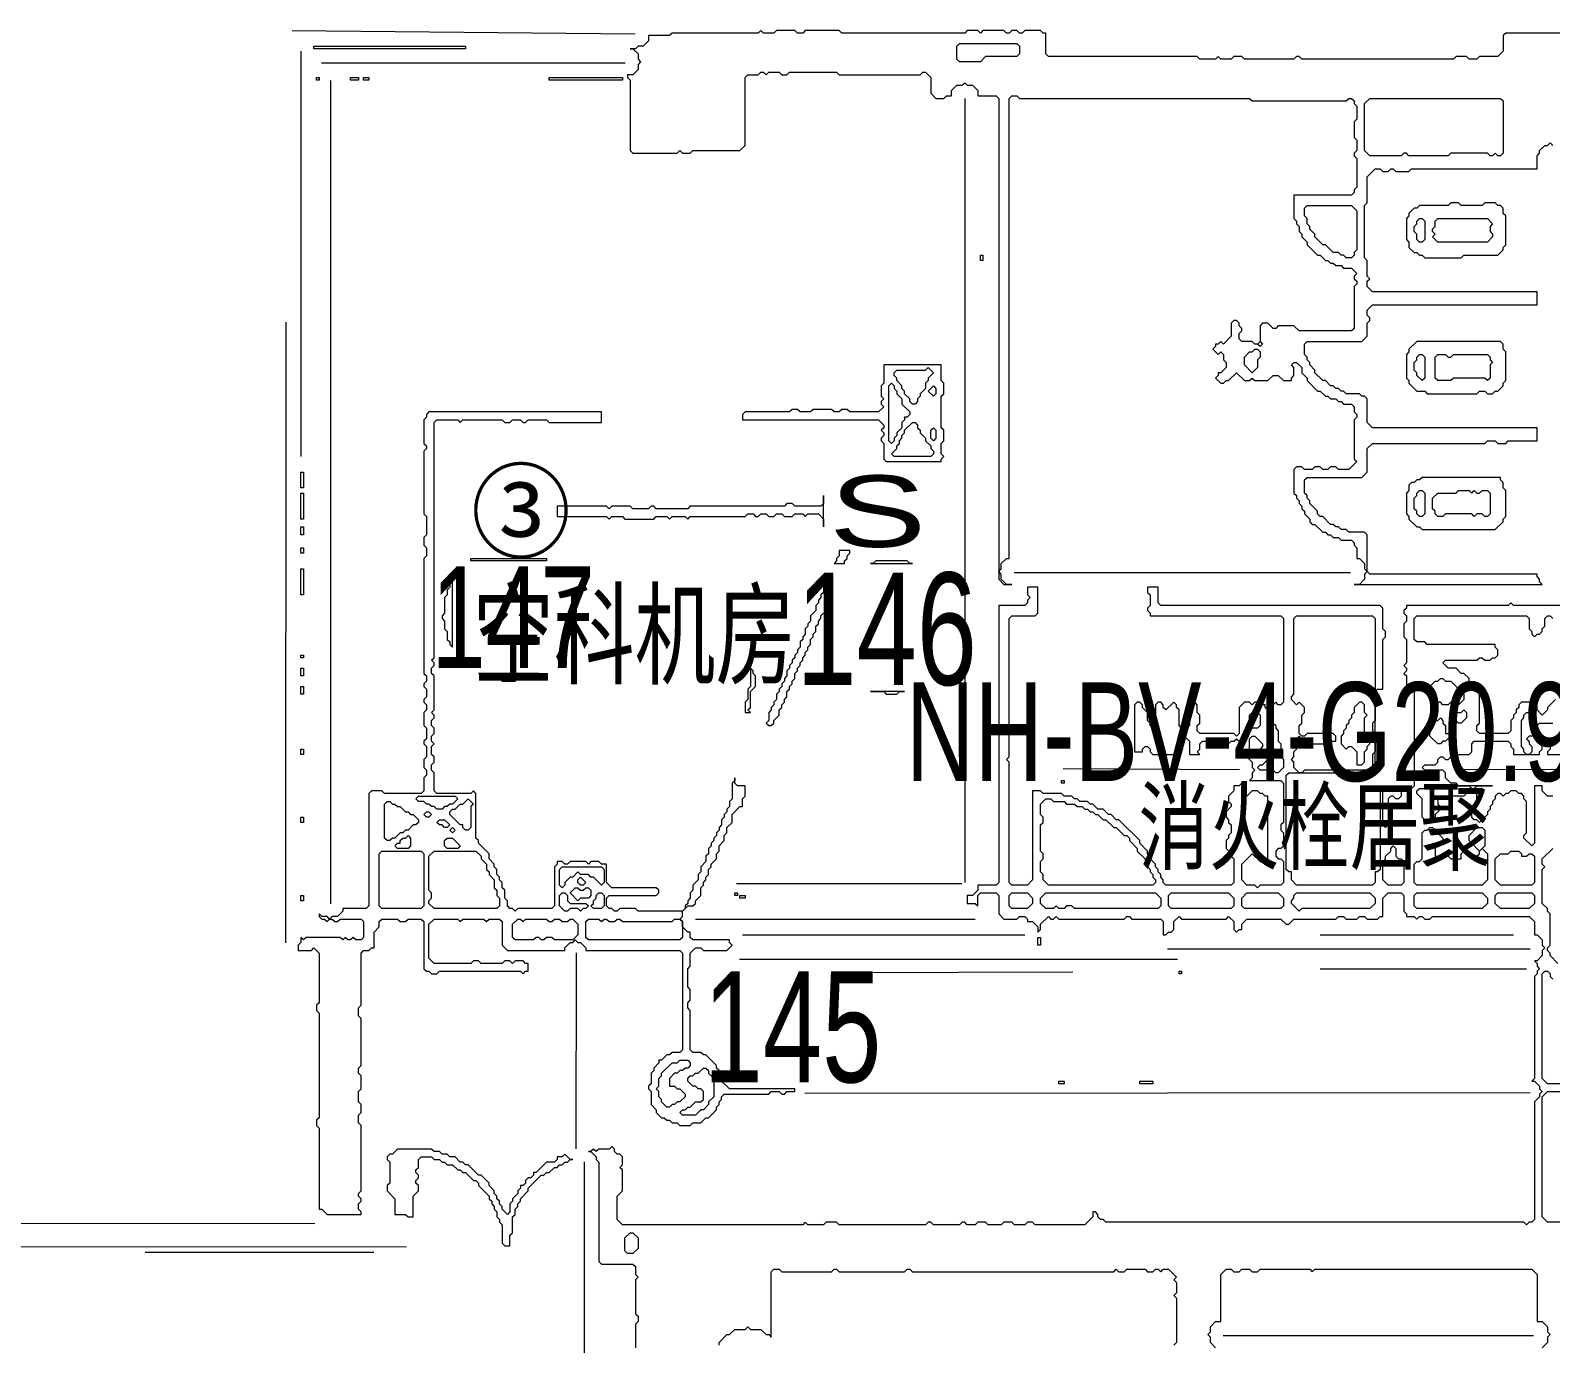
# Model space of a CAD drawing. Extents: x 25 to 4929, y 26 to 3478.
# Drawn here: x 1070 to 1652, y 2147 to 2649 of the extents above; entities that cross this region are included whole.
import ezdxf

# ---------------------------------------------------------------- set-up
doc = ezdxf.new("R2010")
doc.units = 0
for name, color, linetype, lineweight in [('OCR_TEXT', 6, 'Continuous', 0), ('TRACE_CURVE', 6, 'Continuous', 0), ('TRACE_STRAIGHT', 5, 'Continuous', 0), ('TRACE_TEXT_SYMBOL', 6, 'Continuous', 0)]:
    doc.layers.add(name, color=color, linetype=linetype, lineweight=lineweight)
doc.styles.add('wqy-unicode', font='wqy-unicode.lff')

msp = doc.modelspace()

# ---------------------------------------------------------------- linework, layer by layer
at = {"layer": 'TRACE_CURVE', "color": 6}
for points in [[(1615, 2638), (1557, 2638), (1556, 2639), (1555, 2639), (1554, 2638), (1535, 2638), (1534, 2639), (1531, 2639), (1530, 2638), (1526, 2638), (1525, 2639), (1524, 2638), (1518, 2638), (1517, 2639), (1460, 2639), (1459, 2640), (1459, 2648), (1458, 2648), (1457, 2649), (1451, 2649), (1450, 2648), (1449, 2648), (1448, 2649), (1446, 2649), (1445, 2648), (1444, 2648), (1443, 2649), (1435, 2649), (1434, 2648), (1433, 2649), (1429, 2649), (1428, 2648), (1381, 2648), (1380, 2649), (1367, 2649), (1366, 2648), (1364, 2648), (1363, 2649), (1356, 2649), (1355, 2648), (1351, 2648), (1350, 2649), (1349, 2648), (1316, 2648), (1315, 2647), (1307, 2647), (1307, 2645), (1305, 2643), (1303, 2643), (1302, 2642), (1300, 2642), (1301, 2642), (1303, 2640), (1303, 2638), (1304, 2637), (1303, 2636), (1303, 2634), (1301, 2632), (1299, 2632), (1299, 2631), (1300, 2630), (1300, 2603), (1301, 2602), (1318, 2602)], [(1678, 2648), (1635, 2648), (1634, 2647), (1634, 2641), (1632, 2639), (1625, 2639), (1624, 2638), (1621, 2638), (1620, 2639), (1616, 2639), (1615, 2638)], [(1318, 2602), (1319, 2603), (1320, 2602), (1323, 2602), (1324, 2603), (1342, 2603), (1344, 2605), (1344, 2631), (1345, 2632), (1349, 2632), (1350, 2633), (1351, 2633), (1352, 2632), (1353, 2633), (1357, 2633), (1358, 2632), (1360, 2632), (1361, 2633), (1379, 2633), (1380, 2632), (1411, 2632), (1412, 2633), (1413, 2633), (1415, 2631), (1415, 2625), (1417, 2623), (1420, 2623), (1421, 2624), (1423, 2624), (1423, 2626), (1425, 2628), (1427, 2628), (1428, 2629), (1429, 2628), (1431, 2628), (1433, 2626), (1433, 2624), (1440, 2624), (1441, 2623), (1441, 2439), (1443, 2437), (1446, 2437), (1444, 2437), (1442, 2439), (1442, 2441), (1441, 2442), (1442, 2443), (1442, 2445), (1444, 2447), (1445, 2447), (1445, 2623), (1446, 2624), (1448, 2624), (1449, 2623), (1537, 2623), (1538, 2622), (1574, 2622), (1575, 2623), (1576, 2623), (1577, 2622), (1577, 2621), (1578, 2620), (1578, 2615), (1577, 2614)], [(1577, 2614), (1577, 2608), (1578, 2607), (1578, 2603), (1577, 2602), (1577, 2601), (1578, 2600), (1578, 2589), (1577, 2588), (1577, 2587), (1576, 2586), (1554, 2586), (1554, 2577), (1555, 2576), (1555, 2575), (1556, 2574), (1556, 2572), (1557, 2571), (1557, 2570), (1559, 2568), (1559, 2567), (1563, 2563), (1564, 2563), (1566, 2561), (1567, 2561), (1568, 2560), (1569, 2560), (1570, 2559), (1572, 2559), (1573, 2558), (1576, 2558), (1578, 2556), (1577, 2555), (1577, 2554), (1578, 2553), (1578, 2552), (1577, 2551), (1577, 2535), (1576, 2534), (1556, 2534), (1554, 2536), (1548, 2536), (1547, 2535), (1546, 2535), (1544, 2537), (1542, 2537), (1541, 2536), (1541, 2530), (1540, 2529), (1539, 2529), (1538, 2530), (1534, 2530), (1533, 2531), (1533, 2533), (1534, 2534), (1534, 2535), (1533, 2536), (1533, 2537), (1532, 2538), (1531, 2538), (1530, 2537), (1530, 2532), (1527, 2529), (1526, 2530)], [(1591, 2596), (1592, 2596), (1593, 2595), (1598, 2595), (1599, 2596), (1647, 2596), (1647, 2601), (1648, 2602), (1648, 2603), (1650, 2605), (1651, 2605), (1652, 2606), (1653, 2605)], [(1558, 2472), (1558, 2477), (1559, 2478), (1580, 2478), (1582, 2480), (1582, 2489), (1584, 2491), (1627, 2491), (1628, 2492), (1631, 2492), (1632, 2491), (1635, 2491), (1636, 2492), (1647, 2492), (1647, 2497), (1584, 2497), (1582, 2499), (1582, 2508), (1581, 2509), (1580, 2509), (1579, 2510), (1574, 2510), (1573, 2511), (1572, 2511), (1571, 2512), (1570, 2512), (1569, 2513), (1568, 2513), (1566, 2515), (1565, 2515), (1562, 2518), (1562, 2519), (1560, 2521), (1560, 2522), (1559, 2523), (1559, 2524), (1558, 2525), (1558, 2529), (1559, 2530), (1580, 2530), (1582, 2532), (1582, 2537), (1583, 2538), (1583, 2539), (1582, 2540), (1582, 2542), (1584, 2544), (1647, 2544), (1647, 2549), (1584, 2549), (1582, 2551), (1582, 2553), (1583, 2554), (1582, 2555), (1582, 2561), (1581, 2562), (1581, 2582), (1582, 2583), (1582, 2593), (1585, 2596), (1587, 2596), (1588, 2595), (1590, 2595), (1591, 2596)], [(1526, 2530), (1525, 2529), (1524, 2529), (1524, 2528), (1523, 2527), (1525, 2525), (1526, 2526), (1527, 2525), (1527, 2523), (1528, 2522), (1528, 2520), (1526, 2518), (1525, 2518), (1525, 2517), (1524, 2516), (1526, 2514), (1527, 2514), (1528, 2515), (1529, 2515), (1532, 2518), (1535, 2515), (1537, 2515), (1538, 2516), (1539, 2515), (1544, 2515), (1546, 2517), (1548, 2517), (1550, 2515), (1553, 2515), (1553, 2516), (1554, 2517), (1554, 2520), (1553, 2521), (1554, 2522), (1555, 2522), (1557, 2520), (1557, 2518), (1559, 2516), (1559, 2515), (1563, 2511), (1564, 2511), (1566, 2509), (1567, 2509), (1568, 2508), (1570, 2508), (1571, 2507), (1572, 2507), (1573, 2506), (1576, 2506), (1577, 2505), (1577, 2503), (1578, 2502), (1578, 2501), (1577, 2500), (1577, 2485), (1578, 2484), (1575, 2481), (1571, 2481), (1570, 2482), (1568, 2482), (1567, 2481), (1565, 2481), (1564, 2482), (1562, 2482)], [(1223, 2503), (1222, 2502), (1222, 2501), (1221, 2500), (1221, 2491), (1222, 2490), (1222, 2489), (1221, 2488), (1221, 2464), (1222, 2463), (1222, 2456), (1221, 2455), (1221, 2452), (1222, 2451), (1222, 2448), (1221, 2447), (1221, 2403), (1222, 2402), (1222, 2400), (1221, 2399), (1221, 2398), (1222, 2397), (1222, 2394), (1221, 2393), (1221, 2392), (1222, 2391), (1222, 2389), (1221, 2388), (1221, 2383), (1222, 2382), (1222, 2378), (1221, 2377), (1221, 2376), (1222, 2375), (1222, 2371), (1221, 2370), (1221, 2367), (1222, 2366), (1222, 2364), (1221, 2363), (1221, 2358), (1220, 2357), (1206, 2357), (1205, 2358), (1201, 2358), (1200, 2357), (1200, 2314), (1199, 2313), (1190, 2313), (1190, 2312), (1188, 2310), (1186, 2310), (1185, 2309), (1184, 2310), (1182, 2310), (1181, 2311), (1181, 2310), (1182, 2309), (1183, 2309), (1184, 2308), (1185, 2309), (1186, 2309), (1187, 2308), (1188, 2308)], [(1248, 2329), (1248, 2330), (1246, 2332), (1246, 2334), (1242, 2338), (1242, 2339), (1241, 2340), (1241, 2357), (1240, 2358), (1239, 2357), (1226, 2357), (1225, 2358), (1225, 2365), (1224, 2366), (1224, 2368), (1225, 2369), (1225, 2371), (1224, 2372), (1224, 2375), (1225, 2376), (1224, 2377), (1224, 2379), (1225, 2380), (1225, 2382), (1224, 2383), (1224, 2385), (1225, 2386), (1225, 2387), (1224, 2388), (1225, 2389), (1225, 2402), (1224, 2403), (1224, 2405), (1225, 2406), (1225, 2407), (1224, 2408), (1225, 2409), (1225, 2499), (1226, 2500), (1234, 2500), (1235, 2499), (1236, 2500), (1251, 2500), (1252, 2499), (1254, 2499), (1255, 2500), (1258, 2500), (1259, 2499), (1260, 2499), (1261, 2500), (1268, 2500), (1269, 2499), (1289, 2499), (1289, 2503), (1223, 2503)], [(1562, 2482), (1561, 2481), (1558, 2481), (1557, 2482), (1555, 2482), (1554, 2481), (1554, 2472), (1555, 2471), (1555, 2470), (1556, 2469), (1556, 2468), (1557, 2467), (1557, 2466), (1558, 2465), (1558, 2464), (1560, 2462), (1560, 2461), (1561, 2460), (1562, 2460), (1565, 2457), (1566, 2457), (1567, 2456), (1568, 2456), (1569, 2455), (1571, 2455), (1572, 2454), (1576, 2454), (1577, 2453), (1577, 2452), (1578, 2451), (1578, 2447), (1579, 2447), (1581, 2445), (1581, 2443), (1582, 2442), (1581, 2441), (1581, 2439), (1579, 2437), (1577, 2437), (1649, 2437), (1648, 2438), (1648, 2439), (1647, 2440), (1647, 2441), (1583, 2441), (1582, 2442), (1582, 2456), (1581, 2457), (1575, 2457), (1574, 2458), (1572, 2458), (1571, 2459), (1570, 2459), (1569, 2460), (1568, 2460), (1565, 2463), (1564, 2463), (1563, 2464), (1563, 2465), (1560, 2468), (1560, 2469), (1559, 2470), (1559, 2471), (1558, 2472)], [(1452, 2436), (1452, 2433), (1453, 2432), (1452, 2431), (1452, 2430), (1451, 2429), (1441, 2429), (1441, 2323), (1440, 2322), (1433, 2322), (1433, 2320), (1431, 2318), (1429, 2318), (1429, 2315), (1432, 2315), (1433, 2314), (1433, 2318), (1434, 2319), (1440, 2319), (1441, 2318), (1441, 2311), (1443, 2309), (1448, 2309), (1449, 2310), (1451, 2310), (1452, 2309), (1452, 2308), (1454, 2308), (1456, 2306), (1456, 2304), (1457, 2305), (1457, 2307), (1460, 2310), (1461, 2309), (1462, 2309), (1463, 2310), (1464, 2309), (1489, 2309), (1490, 2310), (1491, 2310), (1492, 2309), (1503, 2309), (1504, 2308), (1504, 2303), (1505, 2303), (1506, 2304), (1507, 2304), (1508, 2305), (1508, 2308), (1510, 2310), (1511, 2309), (1528, 2309), (1529, 2310), (1531, 2308), (1531, 2305), (1532, 2304), (1533, 2305), (1534, 2305), (1534, 2307), (1536, 2309), (1549, 2309), (1551, 2307), (1552, 2307), (1554, 2309)], [(1444, 2370), (1445, 2371), (1445, 2424), (1446, 2425), (1455, 2425), (1456, 2426), (1456, 2436), (1452, 2436)], [(1596, 2406), (1597, 2405), (1597, 2404), (1596, 2403), (1597, 2402), (1597, 2398), (1596, 2397), (1599, 2397), (1600, 2396), (1600, 2360), (1599, 2359), (1596, 2359), (1595, 2358), (1595, 2356), (1594, 2355), (1593, 2355), (1592, 2356), (1591, 2356), (1590, 2355), (1590, 2353), (1591, 2352), (1591, 2349), (1590, 2348), (1590, 2345), (1589, 2344), (1588, 2345), (1588, 2359), (1587, 2359), (1587, 2328), (1586, 2327), (1585, 2327), (1585, 2323), (1584, 2322), (1555, 2322), (1553, 2324), (1553, 2327), (1552, 2327), (1551, 2328), (1551, 2364), (1552, 2365), (1585, 2365), (1585, 2396), (1586, 2397), (1588, 2397), (1588, 2416), (1589, 2417), (1589, 2419), (1588, 2420), (1588, 2428), (1587, 2429), (1503, 2429), (1502, 2430), (1502, 2436), (1498, 2436), (1498, 2434), (1499, 2433), (1499, 2429), (1498, 2428), (1498, 2427), (1499, 2426), (1499, 2425), (1549, 2425), (1550, 2424), (1550, 2392)], [(1710, 2429), (1638, 2429), (1637, 2430), (1636, 2429), (1597, 2429), (1597, 2428), (1596, 2427), (1596, 2426), (1597, 2425), (1597, 2423), (1596, 2422), (1596, 2417), (1597, 2416), (1597, 2407), (1596, 2406)], [(1600, 2424), (1601, 2425), (1643, 2425), (1644, 2424), (1644, 2420), (1645, 2419), (1645, 2418), (1646, 2417), (1647, 2418), (1648, 2418), (1649, 2419), (1649, 2420), (1650, 2421), (1650, 2424), (1651, 2425), (1652, 2425), (1653, 2424)], [(1604, 2415), (1601, 2415), (1600, 2416), (1600, 2424)], [(1654, 2393), (1651, 2390), (1651, 2389), (1649, 2387), (1647, 2389), (1647, 2391), (1646, 2392), (1641, 2392), (1640, 2391), (1640, 2390), (1639, 2389), (1639, 2388), (1638, 2387), (1638, 2386), (1637, 2385), (1637, 2381), (1636, 2380), (1625, 2380), (1624, 2381), (1624, 2383), (1625, 2384), (1625, 2395), (1623, 2397), (1623, 2398), (1621, 2400), (1621, 2401), (1619, 2403), (1618, 2403), (1616, 2405), (1613, 2405), (1611, 2407), (1612, 2408), (1624, 2408), (1625, 2409), (1626, 2409), (1627, 2408), (1629, 2408), (1630, 2409), (1631, 2409), (1632, 2410), (1632, 2412), (1631, 2413), (1631, 2414), (1605, 2414), (1604, 2415)], [(1550, 2392), (1549, 2391), (1548, 2391), (1547, 2392), (1546, 2391), (1546, 2390), (1545, 2389), (1544, 2389), (1543, 2390), (1543, 2391), (1542, 2391), (1541, 2392), (1539, 2392), (1538, 2391), (1537, 2392), (1535, 2392), (1533, 2390), (1533, 2380), (1532, 2379), (1531, 2380), (1518, 2380), (1517, 2381), (1517, 2383), (1518, 2384), (1518, 2387), (1517, 2388), (1517, 2391), (1516, 2392), (1515, 2392), (1514, 2391), (1514, 2383), (1513, 2382), (1511, 2382), (1510, 2383), (1510, 2389), (1509, 2390), (1509, 2391), (1508, 2392), (1505, 2389), (1504, 2390), (1504, 2391), (1503, 2392), (1502, 2392), (1501, 2391), (1501, 2383), (1500, 2382), (1499, 2383), (1499, 2384), (1498, 2385), (1498, 2388), (1496, 2390), (1496, 2391), (1495, 2392), (1494, 2392), (1493, 2391), (1493, 2373), (1496, 2373), (1496, 2374), (1497, 2375), (1498, 2375), (1499, 2374), (1499, 2373), (1500, 2372), (1510, 2372)], [(1643, 2378), (1644, 2377), (1644, 2376), (1645, 2375), (1645, 2373), (1644, 2372), (1643, 2372), (1642, 2373), (1642, 2374), (1641, 2375), (1641, 2385), (1642, 2386), (1642, 2387), (1643, 2388), (1644, 2388), (1645, 2387), (1645, 2386), (1646, 2385), (1646, 2384), (1647, 2383), (1648, 2384), (1653, 2384)], [(1624, 2357), (1620, 2357), (1619, 2356), (1610, 2356), (1609, 2355), (1609, 2353), (1610, 2352), (1610, 2351), (1608, 2349), (1608, 2348), (1606, 2346), (1605, 2346), (1603, 2348), (1603, 2355), (1601, 2357), (1601, 2358), (1602, 2359), (1605, 2359), (1606, 2360), (1611, 2360), (1612, 2359), (1613, 2360), (1621, 2360), (1622, 2359), (1623, 2359), (1624, 2360), (1630, 2360), (1617, 2360), (1616, 2361), (1614, 2361), (1612, 2363), (1612, 2365), (1611, 2366), (1604, 2366), (1603, 2367), (1604, 2368), (1608, 2368), (1609, 2369), (1609, 2370), (1610, 2371), (1611, 2371), (1612, 2370), (1613, 2370), (1614, 2371), (1616, 2371), (1617, 2372), (1621, 2372), (1622, 2373), (1622, 2376), (1623, 2377), (1636, 2377), (1637, 2376), (1637, 2375), (1638, 2374), (1638, 2372), (1648, 2372), (1648, 2373), (1649, 2374), (1649, 2379), (1648, 2379), (1647, 2380), (1646, 2379), (1644, 2379), (1643, 2378)], [(1510, 2372), (1510, 2378), (1511, 2379), (1512, 2379), (1514, 2377), (1514, 2372), (1518, 2372), (1517, 2373), (1518, 2374), (1518, 2376), (1519, 2377), (1521, 2377), (1522, 2376), (1527, 2376), (1528, 2377), (1529, 2376), (1530, 2377), (1531, 2377), (1532, 2378), (1533, 2377), (1533, 2372), (1534, 2371), (1536, 2371), (1538, 2369), (1538, 2367), (1539, 2366), (1538, 2365), (1538, 2363), (1537, 2362), (1549, 2362), (1550, 2361), (1550, 2346), (1549, 2345), (1549, 2343), (1550, 2342), (1550, 2337), (1549, 2336), (1548, 2336), (1547, 2335), (1547, 2333), (1548, 2332), (1549, 2332), (1550, 2331), (1550, 2323), (1549, 2322), (1541, 2322), (1540, 2321), (1539, 2322), (1536, 2322), (1534, 2324), (1534, 2330), (1538, 2334), (1541, 2331), (1543, 2331), (1544, 2332), (1544, 2356), (1543, 2356), (1542, 2357), (1541, 2357), (1540, 2358), (1538, 2358), (1536, 2356), (1534, 2358), (1534, 2360)], [(1653, 2376), (1652, 2375), (1652, 2374), (1651, 2373), (1651, 2372), (1659, 2372)], [(1534, 2360), (1535, 2361), (1534, 2361), (1533, 2360), (1531, 2360), (1531, 2358), (1529, 2356), (1529, 2354), (1530, 2353), (1530, 2352), (1528, 2350), (1528, 2348), (1529, 2347), (1529, 2346), (1530, 2345), (1530, 2342), (1529, 2341), (1529, 2340), (1528, 2339), (1528, 2336), (1530, 2334), (1530, 2333), (1531, 2332), (1531, 2323), (1530, 2322), (1505, 2322), (1504, 2323), (1504, 2324), (1503, 2325), (1503, 2326), (1502, 2327), (1502, 2328), (1501, 2329), (1501, 2330), (1499, 2332), (1499, 2333), (1498, 2334), (1498, 2335), (1495, 2338), (1495, 2339), (1487, 2347), (1486, 2347), (1484, 2349), (1483, 2349), (1481, 2351), (1479, 2351), (1477, 2353), (1476, 2353), (1475, 2354), (1472, 2354), (1471, 2355), (1470, 2355), (1469, 2356), (1466, 2356), (1465, 2357), (1458, 2357), (1457, 2358), (1454, 2358), (1454, 2324), (1452, 2322), (1446, 2322), (1445, 2323), (1445, 2369), (1444, 2370)], [(1337, 2297), (1339, 2299), (1338, 2300), (1338, 2301), (1324, 2301), (1323, 2302), (1323, 2304), (1322, 2304), (1320, 2306), (1320, 2308), (1319, 2309), (1320, 2310), (1320, 2312), (1322, 2314), (1324, 2314), (1325, 2315), (1325, 2316), (1327, 2318), (1327, 2321), (1328, 2322), (1328, 2323), (1329, 2324), (1329, 2325), (1330, 2326), (1330, 2328), (1331, 2329), (1331, 2330), (1333, 2332), (1333, 2334), (1334, 2335), (1334, 2337), (1336, 2339), (1336, 2341), (1337, 2342), (1337, 2344), (1339, 2346), (1339, 2349), (1342, 2352), (1343, 2352), (1343, 2355), (1344, 2356), (1344, 2360), (1341, 2360), (1340, 2361), (1340, 2363), (1340, 2362), (1339, 2361), (1339, 2355), (1338, 2354), (1338, 2352), (1337, 2351), (1337, 2350), (1336, 2349), (1336, 2348), (1335, 2347), (1335, 2345), (1334, 2344), (1334, 2343), (1333, 2342), (1333, 2341), (1332, 2340), (1332, 2339), (1331, 2338), (1331, 2337)], [(1653, 2356), (1651, 2356), (1649, 2358), (1649, 2360), (1646, 2360), (1646, 2338), (1645, 2337), (1642, 2340), (1642, 2341), (1643, 2342), (1643, 2354), (1642, 2355), (1642, 2356), (1641, 2357), (1640, 2357), (1639, 2358), (1637, 2358), (1636, 2357), (1635, 2357), (1634, 2356), (1633, 2357), (1632, 2357), (1631, 2356), (1631, 2355), (1630, 2354), (1630, 2353), (1629, 2352), (1629, 2351), (1628, 2350), (1628, 2349), (1625, 2346), (1624, 2347), (1623, 2347), (1622, 2348), (1622, 2352), (1623, 2353), (1624, 2353), (1624, 2357)], [(1331, 2337), (1330, 2336), (1330, 2334), (1329, 2333), (1329, 2331), (1327, 2329), (1327, 2327), (1326, 2326), (1326, 2324), (1324, 2322), (1324, 2320), (1323, 2319), (1323, 2317), (1322, 2316), (1322, 2315), (1321, 2314), (1321, 2313), (1320, 2312), (1303, 2312), (1302, 2313), (1296, 2313), (1295, 2312), (1294, 2312), (1293, 2313), (1292, 2313), (1291, 2314), (1291, 2317), (1292, 2318), (1310, 2318), (1311, 2319), (1311, 2320), (1310, 2321), (1293, 2321), (1291, 2323), (1291, 2330), (1289, 2330), (1288, 2331), (1285, 2331), (1284, 2330), (1283, 2331), (1277, 2331), (1276, 2330), (1275, 2330), (1274, 2331), (1272, 2331), (1272, 2330), (1271, 2329), (1271, 2314), (1270, 2313), (1257, 2313), (1256, 2312), (1255, 2313), (1254, 2313), (1253, 2314), (1253, 2316), (1252, 2317), (1252, 2320), (1251, 2321), (1251, 2323), (1250, 2324), (1250, 2325), (1249, 2326), (1249, 2328), (1248, 2329)], [(1655, 2292), (1652, 2295), (1652, 2296), (1651, 2297), (1651, 2298), (1652, 2299), (1652, 2311), (1651, 2312), (1651, 2313), (1649, 2315), (1649, 2328), (1650, 2329), (1649, 2330), (1649, 2332), (1653, 2336)], [(1554, 2309), (1570, 2309), (1571, 2310), (1573, 2310), (1574, 2309), (1578, 2309), (1579, 2310), (1581, 2310), (1582, 2309), (1586, 2309), (1587, 2310), (1588, 2310), (1588, 2317), (1590, 2319), (1595, 2319), (1596, 2318), (1596, 2312), (1597, 2311), (1597, 2310), (1600, 2310), (1601, 2309), (1602, 2310), (1603, 2310), (1604, 2309), (1606, 2309), (1607, 2310), (1644, 2310), (1646, 2308), (1646, 2303), (1647, 2303), (1649, 2301), (1649, 2299), (1650, 2298), (1649, 2297), (1649, 2295), (1647, 2293), (1646, 2293), (1647, 2292), (1647, 2291), (1648, 2290), (1647, 2289), (1647, 2288), (1646, 2287), (1646, 2248), (1645, 2247), (1646, 2247), (1648, 2245), (1648, 2244), (1649, 2243), (1648, 2242), (1648, 2241), (1646, 2239), (1646, 2194), (1645, 2193), (1644, 2193), (1643, 2192), (1642, 2193), (1482, 2193), (1481, 2194), (1480, 2194), (1479, 2195), (1479, 2196), (1478, 2197), (1477, 2197)], [(1188, 2308), (1189, 2309), (1197, 2309), (1198, 2308), (1198, 2302), (1197, 2301), (1195, 2301), (1194, 2302), (1193, 2301), (1192, 2301), (1191, 2302), (1190, 2301), (1189, 2302), (1176, 2302), (1175, 2301), (1174, 2302), (1174, 2300), (1173, 2299), (1173, 2297), (1178, 2297), (1179, 2298), (1181, 2296), (1181, 2277), (1180, 2276), (1180, 2274), (1181, 2273), (1181, 2233), (1180, 2232), (1180, 2230), (1181, 2229), (1181, 2198), (1182, 2198), (1184, 2196), (1197, 2196), (1197, 2197), (1196, 2198), (1196, 2200), (1197, 2201), (1197, 2202), (1196, 2203), (1196, 2204), (1197, 2205), (1197, 2230), (1196, 2231), (1196, 2234), (1197, 2235), (1197, 2238), (1196, 2239), (1196, 2243), (1197, 2244), (1197, 2249), (1196, 2250), (1196, 2252), (1197, 2253), (1197, 2271), (1196, 2272), (1196, 2275), (1197, 2276), (1197, 2296), (1198, 2297), (1200, 2297), (1201, 2298), (1202, 2298), (1202, 2304)], [(1202, 2304), (1204, 2306), (1204, 2308), (1205, 2309), (1211, 2309), (1212, 2308), (1214, 2308), (1215, 2309), (1220, 2309), (1221, 2308), (1221, 2290), (1222, 2289), (1223, 2289), (1224, 2288), (1226, 2288), (1227, 2289), (1258, 2289), (1259, 2288), (1260, 2289), (1261, 2289), (1261, 2292), (1260, 2292), (1259, 2293), (1256, 2293), (1255, 2292), (1254, 2293), (1252, 2293), (1251, 2292), (1243, 2292), (1242, 2293), (1240, 2293), (1239, 2292), (1225, 2292), (1223, 2294), (1223, 2307), (1225, 2309), (1234, 2309), (1235, 2308), (1236, 2309), (1244, 2309), (1245, 2308), (1246, 2309), (1250, 2309), (1251, 2308), (1251, 2299), (1253, 2297), (1275, 2297), (1275, 2298), (1277, 2300), (1278, 2300), (1279, 2301), (1280, 2300), (1281, 2300), (1283, 2298), (1283, 2297), (1319, 2297), (1320, 2296), (1320, 2259), (1319, 2258), (1316, 2258), (1315, 2257), (1314, 2257), (1312, 2255), (1311, 2255)], [(1311, 2255), (1311, 2254), (1309, 2252), (1309, 2251), (1308, 2250), (1308, 2246), (1307, 2245), (1307, 2244), (1308, 2243), (1308, 2238), (1310, 2236), (1310, 2235), (1312, 2233), (1313, 2233), (1314, 2232), (1315, 2232), (1316, 2231), (1318, 2231), (1319, 2230), (1323, 2230), (1324, 2231), (1327, 2231), (1329, 2233), (1330, 2233), (1333, 2236), (1333, 2237), (1334, 2238), (1334, 2239), (1335, 2240), (1335, 2241), (1336, 2242), (1353, 2242), (1354, 2243), (1357, 2243), (1358, 2242), (1359, 2242), (1360, 2243), (1363, 2243), (1363, 2244), (1338, 2244), (1335, 2247), (1335, 2248), (1334, 2249), (1334, 2251), (1333, 2252), (1333, 2253), (1329, 2257), (1328, 2257), (1327, 2258), (1324, 2258), (1323, 2259), (1323, 2274), (1322, 2275), (1322, 2277), (1323, 2278), (1323, 2282), (1322, 2283), (1322, 2290), (1323, 2291), (1323, 2296), (1325, 2298), (1327, 2298), (1328, 2297), (1337, 2297)], [(1751, 2246), (1651, 2246), (1649, 2248), (1649, 2288), (1650, 2289), (1651, 2289), (1652, 2288), (1652, 2287), (1653, 2286)], [(1665, 2112), (1665, 2191), (1664, 2192), (1664, 2193), (1651, 2193), (1649, 2195), (1649, 2241), (1651, 2243), (1722, 2243), (1723, 2242), (1724, 2242), (1725, 2243), (1750, 2243), (1752, 2241), (1752, 2239), (1753, 2238)], [(1477, 2197), (1477, 2195), (1474, 2192), (1455, 2192), (1454, 2193), (1452, 2193), (1451, 2192), (1447, 2192), (1446, 2193), (1443, 2193), (1442, 2192), (1437, 2192), (1436, 2193), (1433, 2193), (1432, 2192), (1429, 2192), (1428, 2193), (1427, 2193), (1426, 2192), (1416, 2192), (1415, 2193), (1414, 2193), (1413, 2192), (1380, 2192), (1379, 2193), (1375, 2193), (1374, 2192), (1368, 2192), (1367, 2193), (1366, 2192), (1297, 2192), (1295, 2194), (1295, 2203), (1297, 2205), (1297, 2213), (1296, 2214), (1297, 2215), (1297, 2218), (1296, 2219), (1295, 2219), (1294, 2220), (1294, 2221), (1293, 2222), (1292, 2221), (1288, 2221), (1287, 2220), (1286, 2221), (1285, 2220), (1284, 2220), (1285, 2220), (1287, 2218), (1287, 2217), (1288, 2216), (1288, 2178), (1289, 2177), (1301, 2177), (1302, 2176), (1302, 2173), (1303, 2172), (1302, 2171), (1302, 2158), (1303, 2157), (1303, 2155), (1302, 2154)], [(1334, 2146), (1334, 2147), (1337, 2150), (1338, 2150), (1340, 2152), (1344, 2152), (1345, 2153), (1346, 2152), (1350, 2152), (1352, 2150), (1353, 2150), (1354, 2149), (1354, 2174), (1355, 2175), (1357, 2175), (1358, 2174), (1377, 2174), (1378, 2175), (1379, 2175), (1380, 2174), (1405, 2174), (1406, 2175), (1407, 2175), (1408, 2174), (1485, 2174), (1486, 2175), (1487, 2174), (1489, 2174), (1490, 2175), (1497, 2175), (1498, 2174), (1500, 2174), (1501, 2175), (1502, 2175), (1503, 2174), (1504, 2175), (1506, 2175), (1509, 2172), (1508, 2171), (1509, 2170), (1509, 2166), (1508, 2165), (1509, 2164), (1509, 2147), (1508, 2146)], [(1524, 2145), (1522, 2147), (1522, 2149), (1521, 2150), (1522, 2151), (1522, 2153), (1524, 2155), (1526, 2155), (1526, 2173), (1528, 2175), (1530, 2175), (1531, 2174), (1533, 2174), (1534, 2175), (1537, 2175), (1538, 2174), (1540, 2174), (1541, 2175), (1560, 2175), (1561, 2174), (1562, 2175), (1645, 2175), (1647, 2173), (1647, 2155), (1649, 2155), (1651, 2153), (1651, 2151), (1652, 2150), (1651, 2149), (1651, 2147), (1649, 2145)], [(1302, 2154), (1302, 2145)]]:
    msp.add_lwpolyline(points, dxfattribs=at)
for points in [[(1425, 2643), (1426, 2644), (1448, 2644), (1449, 2643), (1449, 2640), (1448, 2639), (1436, 2639), (1434, 2637), (1426, 2637), (1425, 2638)], [(1583, 2623), (1633, 2623), (1634, 2622), (1634, 2602), (1633, 2601), (1632, 2601), (1631, 2602), (1630, 2601), (1629, 2601), (1628, 2602), (1614, 2602), (1613, 2601), (1598, 2601), (1597, 2602), (1596, 2602), (1595, 2601), (1583, 2601), (1581, 2603), (1581, 2621)], [(1558, 2581), (1559, 2582), (1576, 2582), (1578, 2580), (1578, 2565), (1577, 2564), (1577, 2563), (1576, 2562), (1574, 2562), (1573, 2563), (1572, 2563), (1571, 2564), (1569, 2564), (1566, 2567), (1565, 2567), (1562, 2570), (1562, 2571), (1560, 2573), (1560, 2574), (1559, 2575), (1559, 2577), (1558, 2578)], [(1538, 2526), (1539, 2527), (1540, 2527), (1541, 2526), (1541, 2524), (1540, 2523), (1540, 2520), (1538, 2518), (1535, 2521), (1535, 2524), (1537, 2526)], [(1540, 2529), (1541, 2530), (1542, 2529), (1541, 2528)], [(1554, 2424), (1555, 2425), (1584, 2425), (1585, 2424), (1585, 2385), (1584, 2384), (1584, 2381), (1585, 2380), (1585, 2373), (1584, 2372), (1584, 2368), (1585, 2367), (1584, 2366), (1558, 2366), (1557, 2365), (1556, 2365), (1554, 2367), (1554, 2369), (1553, 2370), (1554, 2371), (1554, 2373), (1555, 2374), (1555, 2378), (1556, 2379), (1558, 2377), (1559, 2377), (1560, 2376), (1566, 2376), (1567, 2377), (1570, 2377), (1570, 2379), (1569, 2380), (1559, 2380), (1558, 2379), (1557, 2379), (1556, 2380), (1556, 2383), (1557, 2384), (1557, 2387), (1558, 2388), (1558, 2390), (1556, 2392), (1555, 2391), (1553, 2393), (1553, 2394), (1554, 2395)], [(1609, 2400), (1610, 2401), (1611, 2401), (1612, 2400), (1614, 2400), (1619, 2395), (1619, 2393), (1617, 2391), (1616, 2392), (1614, 2392), (1613, 2391), (1611, 2391), (1610, 2392), (1607, 2392), (1606, 2393), (1606, 2398), (1608, 2400)], [(1537, 2387), (1538, 2388), (1540, 2388), (1541, 2387), (1541, 2383), (1540, 2382), (1538, 2382), (1537, 2383)], [(1609, 2385), (1610, 2386), (1611, 2385), (1611, 2384), (1612, 2383), (1612, 2380), (1613, 2380), (1614, 2379), (1612, 2377), (1611, 2377), (1610, 2376), (1609, 2376), (1606, 2379), (1606, 2384), (1607, 2385)], [(1618, 2388), (1619, 2389), (1620, 2388), (1620, 2386), (1618, 2384), (1617, 2384), (1615, 2386), (1615, 2387), (1616, 2388)], [(1544, 2383), (1545, 2384), (1546, 2384), (1547, 2383), (1547, 2382), (1548, 2381), (1548, 2377), (1549, 2376), (1549, 2371), (1550, 2370), (1550, 2367), (1548, 2365), (1547, 2365), (1546, 2366), (1541, 2366), (1540, 2367), (1541, 2368), (1542, 2368), (1544, 2370), (1544, 2371), (1545, 2372), (1545, 2377), (1544, 2378)], [(1537, 2378), (1538, 2379), (1539, 2379), (1542, 2376), (1542, 2375), (1541, 2374), (1541, 2373), (1539, 2371), (1538, 2371), (1537, 2372)], [(1218, 2355), (1219, 2356), (1233, 2356), (1234, 2355), (1232, 2353), (1231, 2353), (1230, 2352), (1229, 2352), (1228, 2351), (1226, 2351), (1225, 2352), (1224, 2352), (1223, 2353), (1222, 2353), (1221, 2354), (1219, 2354)], [(1206, 2353), (1207, 2354), (1208, 2354), (1209, 2353), (1210, 2353), (1211, 2352), (1212, 2352), (1214, 2350), (1215, 2350), (1216, 2349), (1217, 2349), (1219, 2347), (1219, 2346), (1218, 2345), (1217, 2345), (1215, 2343), (1214, 2343), (1213, 2342), (1212, 2342), (1210, 2340), (1209, 2340), (1208, 2339), (1207, 2339), (1206, 2340)], [(1238, 2355), (1240, 2353), (1239, 2352), (1239, 2344), (1238, 2343), (1237, 2343), (1236, 2344), (1236, 2345), (1235, 2345), (1231, 2349), (1231, 2350), (1232, 2351), (1233, 2351), (1235, 2353), (1236, 2353)], [(1459, 2355), (1461, 2355), (1462, 2354), (1466, 2354), (1467, 2353), (1470, 2353), (1471, 2352), (1473, 2352), (1474, 2351), (1475, 2351), (1476, 2350), (1477, 2350), (1478, 2349), (1479, 2349), (1481, 2347), (1482, 2347), (1485, 2344), (1486, 2344), (1489, 2341), (1490, 2341), (1491, 2340), (1491, 2339), (1494, 2336), (1494, 2335), (1497, 2332), (1497, 2331), (1498, 2330), (1498, 2329), (1499, 2328), (1499, 2327), (1500, 2326), (1500, 2325), (1501, 2324), (1501, 2323), (1500, 2322), (1460, 2322), (1458, 2324), (1458, 2326), (1457, 2327), (1457, 2331), (1458, 2332), (1458, 2334), (1457, 2335), (1457, 2345), (1458, 2346), (1458, 2348), (1457, 2349), (1457, 2353)], [(1221, 2349), (1222, 2350), (1223, 2350), (1224, 2349), (1223, 2348), (1222, 2348)], [(1226, 2346), (1227, 2347), (1229, 2347), (1231, 2345), (1230, 2344), (1229, 2344), (1228, 2345), (1227, 2345)], [(1214, 2340), (1215, 2341), (1216, 2340), (1216, 2337), (1215, 2336), (1211, 2336), (1210, 2337), (1211, 2338), (1212, 2338), (1212, 2339), (1213, 2340)], [(1229, 2339), (1230, 2340), (1232, 2340), (1235, 2337), (1234, 2336), (1230, 2336), (1229, 2337)], [(1231, 2343), (1232, 2344), (1233, 2343), (1232, 2342)], [(1605, 2343), (1606, 2344), (1607, 2344), (1611, 2340), (1611, 2339), (1608, 2336), (1608, 2333), (1610, 2333), (1611, 2334), (1612, 2334), (1614, 2332), (1615, 2332), (1616, 2331), (1617, 2332), (1618, 2332), (1618, 2334), (1619, 2335), (1620, 2335), (1622, 2333), (1624, 2333), (1625, 2334), (1625, 2335), (1626, 2336), (1628, 2334), (1628, 2324), (1626, 2322), (1601, 2322), (1600, 2323), (1600, 2330), (1601, 2331), (1602, 2331), (1603, 2332), (1603, 2342), (1604, 2343)], [(1624, 2344), (1626, 2344), (1627, 2343), (1627, 2337), (1625, 2335), (1621, 2339), (1621, 2341)], [(1204, 2334), (1205, 2335), (1220, 2335), (1221, 2334), (1221, 2314), (1220, 2313), (1205, 2313), (1204, 2314)], [(1225, 2335), (1241, 2335), (1243, 2333), (1243, 2332), (1245, 2330), (1245, 2328), (1246, 2327), (1246, 2326), (1248, 2324), (1248, 2321), (1249, 2320), (1249, 2318), (1250, 2317), (1250, 2314), (1249, 2313), (1225, 2313), (1223, 2315), (1223, 2316), (1224, 2317), (1224, 2319), (1223, 2320), (1223, 2333)], [(1591, 2336), (1592, 2337), (1593, 2336), (1593, 2333), (1594, 2332), (1595, 2332), (1596, 2331), (1596, 2323), (1595, 2322), (1590, 2322), (1588, 2324), (1588, 2331), (1589, 2332), (1589, 2333), (1591, 2335)], [(1636, 2334), (1637, 2335), (1640, 2335), (1641, 2334), (1641, 2333), (1643, 2333), (1644, 2334), (1645, 2334), (1646, 2333), (1646, 2323), (1645, 2322), (1633, 2322), (1631, 2324), (1631, 2332), (1633, 2334)], [(1273, 2328), (1274, 2329), (1289, 2329), (1290, 2328), (1290, 2323), (1289, 2322), (1286, 2325), (1285, 2325), (1284, 2326), (1281, 2326), (1280, 2327), (1278, 2325), (1277, 2325), (1275, 2323), (1275, 2322), (1274, 2321), (1273, 2322)], [(1279, 2321), (1280, 2321), (1281, 2320), (1282, 2320), (1283, 2321), (1284, 2321), (1285, 2320), (1285, 2318), (1284, 2317), (1281, 2317), (1280, 2316), (1277, 2319)], [(1280, 2324), (1281, 2325), (1283, 2323), (1282, 2322), (1281, 2322), (1280, 2323)], [(1273, 2318), (1274, 2319), (1275, 2319), (1276, 2318), (1276, 2316), (1277, 2315), (1283, 2315), (1284, 2314), (1283, 2313), (1282, 2313), (1281, 2312), (1280, 2313), (1277, 2313), (1276, 2312), (1275, 2312), (1273, 2314)], [(1287, 2318), (1288, 2319), (1289, 2319), (1290, 2318), (1290, 2314), (1289, 2313), (1286, 2313), (1285, 2314), (1286, 2315), (1286, 2316), (1287, 2317)], [(1445, 2318), (1446, 2319), (1452, 2319), (1454, 2317), (1454, 2315), (1452, 2313), (1446, 2313), (1445, 2314)], [(1459, 2319), (1501, 2319), (1503, 2317), (1503, 2314), (1502, 2313), (1470, 2313), (1469, 2314), (1467, 2314), (1466, 2313), (1464, 2313), (1463, 2314), (1462, 2313), (1459, 2313), (1457, 2315), (1457, 2317)], [(1506, 2318), (1507, 2319), (1529, 2319), (1531, 2317), (1531, 2314), (1530, 2313), (1507, 2313), (1506, 2314)], [(1536, 2319), (1548, 2319), (1550, 2317), (1550, 2314), (1549, 2313), (1535, 2313), (1534, 2314), (1534, 2317)], [(1554, 2318), (1555, 2319), (1583, 2319), (1585, 2317), (1585, 2315), (1583, 2313), (1557, 2313), (1556, 2312), (1553, 2315), (1553, 2316), (1554, 2317)], [(1600, 2318), (1601, 2319), (1626, 2319), (1628, 2317), (1628, 2315), (1626, 2313), (1601, 2313), (1600, 2314)], [(1631, 2318), (1632, 2319), (1645, 2319), (1646, 2318), (1646, 2315), (1644, 2313), (1633, 2313), (1631, 2315)], [(1257, 2309), (1258, 2309), (1259, 2308), (1260, 2309), (1268, 2309), (1269, 2308), (1270, 2308), (1271, 2309), (1273, 2309), (1274, 2308), (1276, 2308), (1277, 2309), (1278, 2309), (1280, 2307), (1280, 2303), (1278, 2301), (1271, 2301), (1270, 2302), (1268, 2302), (1267, 2301), (1266, 2301), (1265, 2302), (1264, 2302), (1263, 2301), (1256, 2301), (1255, 2302), (1255, 2307)], [(1283, 2308), (1284, 2309), (1288, 2309), (1289, 2308), (1290, 2309), (1291, 2309), (1292, 2308), (1294, 2308), (1295, 2309), (1296, 2309), (1297, 2308), (1316, 2308), (1317, 2309), (1319, 2309), (1320, 2308), (1320, 2302), (1319, 2301), (1284, 2301), (1283, 2302)], [(1318, 2254), (1319, 2255), (1322, 2255), (1323, 2254), (1323, 2253), (1322, 2252), (1321, 2252), (1320, 2251), (1319, 2251), (1318, 2250), (1317, 2250), (1315, 2248), (1315, 2245), (1317, 2245), (1318, 2244), (1319, 2244), (1321, 2242), (1321, 2241), (1319, 2239), (1318, 2239), (1317, 2238), (1316, 2238), (1315, 2237), (1314, 2237), (1312, 2239), (1312, 2240), (1311, 2241), (1311, 2243), (1310, 2244), (1311, 2245), (1311, 2248), (1312, 2249), (1312, 2250), (1316, 2254)], [(1328, 2252), (1329, 2252), (1330, 2251), (1330, 2250), (1332, 2248), (1332, 2241), (1330, 2239), (1330, 2238), (1328, 2236), (1327, 2236), (1325, 2234), (1320, 2234), (1319, 2235), (1320, 2236), (1321, 2236), (1322, 2237), (1323, 2237), (1325, 2239), (1327, 2239), (1328, 2240), (1328, 2243), (1327, 2244), (1326, 2244), (1325, 2245), (1324, 2245), (1322, 2247), (1322, 2248), (1323, 2249), (1324, 2249), (1325, 2250), (1326, 2250)], [(1300, 2189), (1301, 2189), (1303, 2187), (1303, 2183), (1301, 2181), (1299, 2181), (1298, 2182), (1298, 2187)]]:
    msp.add_lwpolyline(points, close=True, dxfattribs=at)
at = {"layer": 'TRACE_STRAIGHT', "color": 5}
for p, q in [((1170.62, 2648.94), (1301.89, 2647.75)), ((1174, 2641), (1174, 2486)), ((1181.87, 2636.63), (1298.13, 2636.6)), ((1185.43, 2314.87), (1185.45, 2629.88)), ((1428, 2623), (1428, 2323)), ((1168.3, 2299.87), (1168.39, 2537.38)), ((1446.88, 2441.6), (1575.63, 2441.59)), ((1465.62, 2366.58), (1533.13, 2366.27)), ((1616.88, 2366.34), (1710.63, 2366.17)), ((1340.63, 2322.59), (1426.87, 2322.65)), ((1325, 2309), (1432, 2309)), ((1343, 2303), (1451, 2303)), ((1564, 2303), (1638, 2303)), ((1279.28, 2221.13), (1279.41, 2296.13)), ((1341.88, 2293.62), (1509.38, 2293.62)), ((1505.62, 2297.56), (1644.38, 2297.58)), ((1381.88, 2288.58), (1469.38, 2288.78)), ((1564, 2290), (1643, 2290)), ((1366.87, 2242.4), (1644.38, 2242.63)), ((1282.46, 2139.87), (1282.55, 2216.13)), ((1061.88, 2192.68), (1179.38, 2192.52)), ((945.63, 2183.67), (1214.38, 2183.64)), ((1114.37, 2181.6), (1201.88, 2181.56)), ((1526.88, 2149.7), (1645.63, 2149.71))]:
    msp.add_line(p, q, dxfattribs=at)
at = {"layer": 'TRACE_TEXT_SYMBOL', "color": 6}
for points in [[(1179, 2643), (1237, 2643), (1237, 2642), (1179, 2642)], [(1180, 2631), (1181, 2631), (1181, 2630), (1180, 2630)], [(1193, 2631), (1196, 2631), (1196, 2630), (1193, 2630)], [(1198, 2631), (1200, 2631), (1200, 2630), (1198, 2630)], [(1269, 2631), (1297, 2631), (1297, 2630), (1269, 2630)], [(1614, 2583), (1613, 2582), (1602, 2582), (1601, 2581), (1600, 2581), (1598, 2579), (1598, 2578), (1597, 2577), (1597, 2569), (1598, 2568), (1598, 2566), (1600, 2564), (1601, 2564), (1602, 2563), (1603, 2563), (1604, 2562), (1618, 2562), (1619, 2563), (1632, 2563), (1634, 2565), (1634, 2566), (1635, 2567), (1635, 2578), (1634, 2579), (1634, 2581), (1633, 2582), (1632, 2582), (1631, 2583), (1627, 2583), (1626, 2582), (1618, 2582), (1617, 2583)], [(1601, 2576), (1602, 2577), (1603, 2577), (1604, 2576), (1604, 2569), (1603, 2568), (1602, 2568), (1601, 2569), (1601, 2571), (1600, 2572), (1600, 2574), (1601, 2575)], [(1608, 2576), (1609, 2577), (1628, 2577), (1630, 2575), (1629, 2574), (1629, 2572), (1630, 2571), (1630, 2570), (1628, 2568), (1609, 2568), (1607, 2570), (1608, 2571), (1607, 2572), (1607, 2573), (1608, 2574)], [(1434, 2563), (1435, 2563), (1435, 2561), (1434, 2561)], [(1601, 2530), (1598, 2527), (1598, 2526), (1597, 2525), (1597, 2516), (1598, 2515), (1598, 2514), (1601, 2511), (1604, 2511), (1605, 2510), (1624, 2510), (1625, 2511), (1627, 2511), (1628, 2510), (1630, 2510), (1631, 2511), (1632, 2511), (1634, 2513), (1634, 2514), (1635, 2515), (1635, 2526), (1634, 2527), (1634, 2529), (1633, 2530)], [(1601, 2524), (1602, 2525), (1603, 2525), (1604, 2524), (1604, 2516), (1603, 2515), (1601, 2517), (1601, 2518), (1600, 2519), (1600, 2522), (1601, 2523)], [(1608, 2524), (1609, 2525), (1612, 2525), (1613, 2524), (1614, 2524), (1615, 2525), (1628, 2525), (1629, 2524), (1629, 2523), (1630, 2522), (1629, 2521), (1629, 2516), (1628, 2515), (1627, 2516), (1615, 2516), (1614, 2515), (1609, 2515), (1608, 2516)], [(1397, 2521), (1397, 2514), (1396, 2513), (1396, 2509), (1397, 2508), (1396, 2507), (1396, 2506), (1397, 2505), (1395, 2503), (1384, 2503), (1383, 2504), (1381, 2504), (1380, 2503), (1378, 2503), (1377, 2504), (1370, 2504), (1369, 2503), (1365, 2503), (1364, 2504), (1362, 2504), (1361, 2503), (1344, 2503), (1343, 2502), (1343, 2500), (1395, 2500), (1397, 2498), (1397, 2497), (1396, 2496), (1397, 2495), (1397, 2494), (1396, 2493), (1396, 2492), (1397, 2491), (1397, 2485), (1398, 2484), (1419, 2484), (1419, 2485), (1420, 2486), (1419, 2487), (1419, 2491), (1420, 2492), (1420, 2496), (1419, 2497), (1419, 2509), (1420, 2510), (1420, 2514), (1419, 2515), (1419, 2521)], [(1413, 2519), (1414, 2520), (1416, 2518), (1414, 2516), (1414, 2515), (1413, 2514), (1413, 2512), (1411, 2510), (1411, 2509), (1410, 2508), (1410, 2507), (1409, 2506), (1408, 2506), (1407, 2507), (1407, 2508), (1405, 2510), (1405, 2511), (1404, 2512), (1404, 2513), (1402, 2515), (1402, 2516), (1401, 2517), (1401, 2518), (1402, 2519)], [(1399, 2513), (1400, 2514), (1401, 2513), (1401, 2512), (1402, 2511), (1402, 2510), (1404, 2508), (1404, 2506), (1407, 2503), (1407, 2502), (1406, 2501), (1405, 2501), (1405, 2500), (1404, 2499), (1404, 2497), (1402, 2495), (1402, 2494), (1401, 2493), (1401, 2492), (1400, 2491), (1399, 2492)], [(1416, 2513), (1417, 2512), (1417, 2510), (1416, 2509), (1414, 2511)], [(1408, 2499), (1409, 2499), (1410, 2498), (1410, 2497), (1411, 2496), (1411, 2495), (1413, 2493), (1413, 2492), (1415, 2490), (1415, 2489), (1416, 2488), (1416, 2487), (1415, 2486), (1401, 2486), (1400, 2487), (1402, 2489), (1402, 2490), (1403, 2491), (1403, 2492), (1404, 2493), (1404, 2494), (1405, 2495), (1405, 2496)], [(1415, 2496), (1416, 2497), (1417, 2496), (1417, 2493), (1416, 2492), (1415, 2493)], [(1174, 2480), (1175, 2480), (1175, 2474), (1174, 2474)], [(1603, 2478), (1602, 2477), (1601, 2477), (1600, 2476), (1599, 2476), (1598, 2475), (1598, 2473), (1597, 2472), (1597, 2464), (1598, 2463), (1598, 2462), (1601, 2459), (1602, 2459), (1603, 2458), (1631, 2458), (1634, 2461), (1634, 2462), (1635, 2463), (1635, 2473), (1634, 2474), (1634, 2476), (1633, 2477), (1633, 2478)], [(1601, 2472), (1602, 2473), (1603, 2473), (1604, 2472), (1604, 2464), (1603, 2463), (1602, 2463), (1601, 2464), (1601, 2465), (1600, 2466), (1600, 2470), (1601, 2471)], [(1616, 2472), (1617, 2473), (1621, 2473), (1622, 2472), (1623, 2473), (1624, 2472), (1625, 2472), (1626, 2473), (1628, 2473), (1629, 2472), (1629, 2464), (1628, 2463), (1627, 2463), (1626, 2464), (1624, 2464), (1623, 2463), (1622, 2464), (1612, 2464), (1611, 2463), (1609, 2463), (1608, 2464), (1608, 2465), (1607, 2466), (1607, 2470), (1609, 2472)], [(1174, 2472), (1175, 2472), (1175, 2462), (1174, 2462)], [(1374, 2471), (1374, 2468), (1373, 2467), (1363, 2467), (1362, 2468), (1360, 2468), (1359, 2467), (1323, 2467), (1322, 2466), (1310, 2466), (1309, 2467), (1308, 2467), (1307, 2466), (1301, 2466), (1300, 2467), (1293, 2467), (1292, 2466), (1291, 2467), (1272, 2467), (1272, 2463), (1291, 2463), (1292, 2462), (1293, 2463), (1297, 2463), (1298, 2462), (1309, 2462), (1310, 2463), (1314, 2463), (1315, 2462), (1316, 2463), (1321, 2463), (1322, 2462), (1323, 2463), (1344, 2463), (1345, 2464), (1347, 2464), (1348, 2463), (1349, 2463), (1350, 2464), (1352, 2464), (1353, 2463), (1355, 2463), (1356, 2464), (1358, 2464), (1359, 2463), (1362, 2463), (1363, 2464), (1366, 2464), (1367, 2463), (1368, 2464), (1372, 2464), (1374, 2462), (1374, 2459)], [(1174, 2459), (1175, 2459), (1175, 2456), (1174, 2456)], [(1174, 2451), (1175, 2451), (1175, 2449), (1174, 2449)], [(1380, 2450), (1380, 2448), (1379, 2447), (1379, 2446), (1378, 2445), (1382, 2445), (1382, 2446), (1383, 2447), (1383, 2448), (1384, 2449), (1384, 2450)], [(1239, 2447), (1268, 2447), (1268, 2446), (1239, 2446)], [(1394, 2446), (1393, 2445), (1392, 2445), (1408, 2445), (1407, 2445), (1406, 2446)], [(1174, 2443), (1175, 2443), (1175, 2433), (1174, 2433)], [(1231, 2439), (1231, 2436), (1230, 2435), (1230, 2433), (1229, 2432), (1229, 2426), (1228, 2425), (1228, 2424), (1229, 2423), (1229, 2420), (1230, 2419), (1230, 2416), (1231, 2415), (1231, 2414), (1232, 2413), (1232, 2439)], [(1174, 2410), (1175, 2410), (1175, 2409), (1174, 2409)], [(1174, 2405), (1175, 2405), (1175, 2402), (1174, 2402)], [(1242, 2403), (1243, 2403), (1244, 2402), (1245, 2402), (1246, 2401), (1250, 2401), (1251, 2400), (1256, 2400), (1257, 2401), (1261, 2401), (1263, 2403), (1265, 2403)], [(1346, 2405), (1346, 2398), (1345, 2397), (1345, 2393), (1344, 2392), (1344, 2388), (1346, 2388), (1345, 2389), (1346, 2390), (1346, 2396), (1348, 2398), (1348, 2402), (1347, 2403), (1347, 2404)], [(1174, 2398), (1175, 2398), (1175, 2395), (1174, 2395)], [(1392, 2396), (1397, 2396), (1398, 2395), (1402, 2395), (1403, 2396), (1405, 2396)], [(1579, 2392), (1577, 2390), (1577, 2388), (1576, 2387), (1576, 2386), (1575, 2385), (1575, 2384), (1574, 2383), (1574, 2382), (1573, 2381), (1573, 2380), (1572, 2379), (1572, 2376), (1574, 2374), (1575, 2375), (1576, 2375), (1578, 2373), (1578, 2368), (1580, 2368), (1581, 2369), (1581, 2373), (1582, 2374), (1582, 2375), (1583, 2376), (1583, 2377), (1581, 2379), (1581, 2386), (1582, 2387), (1581, 2388), (1581, 2391), (1580, 2392)], [(1174, 2374), (1175, 2374), (1175, 2372), (1174, 2372)], [(1465, 2362), (1466, 2362), (1466, 2361), (1465, 2361)], [(1174, 2348), (1175, 2348), (1175, 2346), (1174, 2346)], [(1174, 2318), (1175, 2318), (1175, 2316), (1174, 2316)], [(1340, 2319), (1341, 2319), (1341, 2318), (1340, 2318)], [(1342, 2318), (1344, 2318), (1344, 2317), (1342, 2317)], [(1456, 2302), (1457, 2302), (1457, 2299), (1456, 2299)], [(1510, 2289), (1511, 2289), (1511, 2288), (1510, 2288)], [(1390, 2269), (1391, 2269), (1391, 2268), (1390, 2268)], [(1464, 2247), (1466, 2247), (1466, 2246), (1464, 2246)], [(1495, 2247), (1500, 2247), (1500, 2246), (1495, 2246)]]:
    msp.add_lwpolyline(points, close=True, dxfattribs=at)
for points in [[(1375, 2438), (1375, 2437), (1374, 2436), (1374, 2434), (1373, 2433), (1373, 2432), (1372, 2431), (1372, 2430), (1371, 2429), (1371, 2427), (1369, 2425), (1369, 2423), (1368, 2422), (1368, 2421), (1367, 2420), (1367, 2418), (1366, 2417), (1366, 2416), (1365, 2415), (1365, 2413), (1364, 2412), (1364, 2411), (1363, 2410), (1363, 2409), (1362, 2408), (1362, 2407), (1361, 2406), (1361, 2405), (1360, 2404), (1360, 2402), (1359, 2401), (1359, 2400), (1358, 2399), (1358, 2398), (1357, 2397), (1357, 2396), (1356, 2395), (1356, 2393), (1355, 2392), (1355, 2391), (1354, 2390), (1354, 2389), (1353, 2388), (1353, 2385), (1352, 2384), (1353, 2383), (1354, 2383), (1355, 2384), (1355, 2385), (1357, 2387), (1357, 2389), (1358, 2390), (1358, 2391), (1359, 2392), (1359, 2393), (1360, 2394), (1360, 2396), (1361, 2397), (1361, 2398), (1362, 2399), (1362, 2400), (1363, 2401), (1363, 2403), (1364, 2404)], [(1364, 2404), (1364, 2405), (1365, 2406), (1365, 2407), (1366, 2408), (1366, 2409), (1367, 2410), (1367, 2411), (1368, 2412), (1368, 2413), (1369, 2414), (1369, 2416), (1370, 2417), (1370, 2418), (1371, 2419), (1371, 2421), (1372, 2422), (1372, 2423), (1373, 2424), (1373, 2425), (1374, 2426), (1375, 2425), (1375, 2413), (1375, 2438)], [(1211, 2221), (1209, 2219), (1208, 2219), (1207, 2218), (1207, 2217), (1208, 2216), (1208, 2208), (1207, 2207), (1207, 2205), (1210, 2202), (1210, 2196), (1214, 2196), (1215, 2195), (1217, 2195), (1217, 2203), (1219, 2205), (1219, 2207), (1218, 2208), (1218, 2209), (1219, 2210), (1219, 2211), (1218, 2212), (1218, 2213), (1219, 2214), (1219, 2217), (1220, 2218), (1224, 2218), (1225, 2217), (1227, 2217), (1228, 2216), (1229, 2216), (1230, 2215), (1232, 2215), (1234, 2213), (1235, 2213), (1236, 2212), (1237, 2212), (1240, 2209), (1241, 2209), (1242, 2208), (1242, 2207), (1246, 2203), (1246, 2202), (1247, 2201), (1247, 2200), (1248, 2199), (1248, 2198), (1249, 2197), (1249, 2195), (1250, 2194), (1250, 2193), (1251, 2192), (1251, 2185), (1252, 2184), (1254, 2184), (1254, 2188), (1255, 2189), (1255, 2195), (1256, 2196), (1256, 2198), (1257, 2199), (1257, 2200), (1258, 2201), (1258, 2202)], [(1258, 2202), (1261, 2205), (1261, 2206), (1266, 2211), (1267, 2211), (1268, 2212), (1269, 2212), (1271, 2214), (1272, 2214), (1273, 2215), (1274, 2215), (1275, 2216), (1276, 2216), (1277, 2217), (1278, 2217), (1277, 2217), (1275, 2219), (1274, 2218), (1272, 2218), (1272, 2217), (1271, 2216), (1268, 2216), (1264, 2212), (1263, 2212), (1263, 2211), (1262, 2210), (1261, 2210), (1260, 2209), (1260, 2208), (1259, 2207), (1258, 2207), (1258, 2206), (1257, 2205), (1257, 2204), (1255, 2202), (1255, 2201), (1254, 2200), (1254, 2197), (1253, 2196), (1251, 2198), (1251, 2199), (1250, 2200), (1250, 2201), (1249, 2202), (1249, 2203), (1248, 2204), (1248, 2205), (1246, 2207), (1246, 2208), (1243, 2211), (1242, 2211), (1238, 2215), (1237, 2215), (1236, 2216), (1235, 2216), (1233, 2218), (1231, 2218), (1230, 2219), (1228, 2219), (1227, 2220), (1225, 2220), (1224, 2221), (1211, 2221)]]:
    msp.add_lwpolyline(points, dxfattribs=at)

# ---------------------------------------------------------------- texts
at = {"layer": 'OCR_TEXT', "color": 6, "style": 'wqy-unicode'}
for s, height, width, p in [('③', 29.21, 0.963862, (1239, 2450.27)), ('S', 27.36, 1.531219, (1376, 2451.36)), ('147', 38.957, 0.72, (1223.9, 2405)), ('空科机房', 31.496, 0.72, (1239.83, 2402.13)), ('146', 42.997, 0.72, (1363.61, 2398.57)), ('NH-BV-4-G20.9WC', 37.7826, 0.72, (1405.43, 2361.8)), ('消火栓居聚', 27.439, 0.72, (1494.48, 2330.75)), ('145', 42.388, 0.72, (1328.04, 2246.57))]:
    msp.add_text(s, height=height, dxfattribs=dict(at, width=width)).set_placement(p)

doc.saveas('drawing.dxf')
